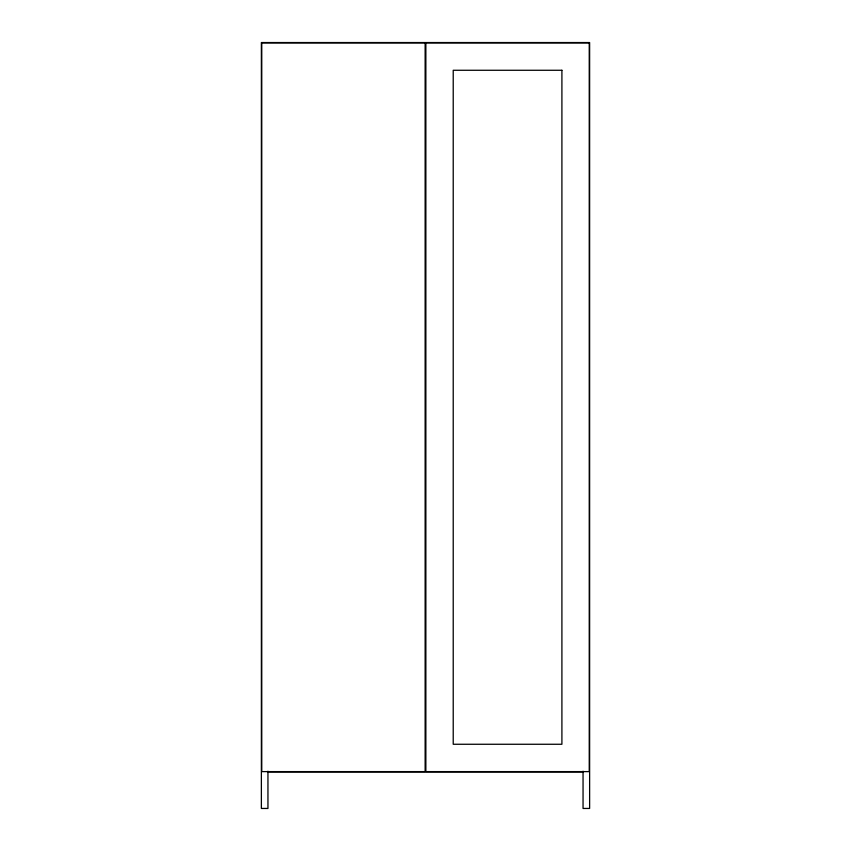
<?xml version="1.0" encoding="UTF-8"?>
<svg xmlns="http://www.w3.org/2000/svg" width="851" height="851" viewBox="0 0 851 851"><rect width="100%" height="100%" fill="white"/><g stroke="black" fill="none" stroke-linecap="round" stroke-linejoin="round"><path stroke-width="1.28" d="M267.948 771.974L583.052 771.974M583.052 771.219L583.052 808.45L589.626 808.45L589.626 42.55L261.374 42.55L261.374 808.45L267.948 808.45L267.948 771.219M425.138 42.912L261.746 42.912L261.746 771.612L425.138 771.612L425.138 42.912M589.254 42.912L425.862 42.912L425.862 771.612L589.254 771.612L589.254 42.912M561.905 70.271L453.221 70.271L453.221 744.263L561.905 744.263L561.905 70.271"/></g></svg>
